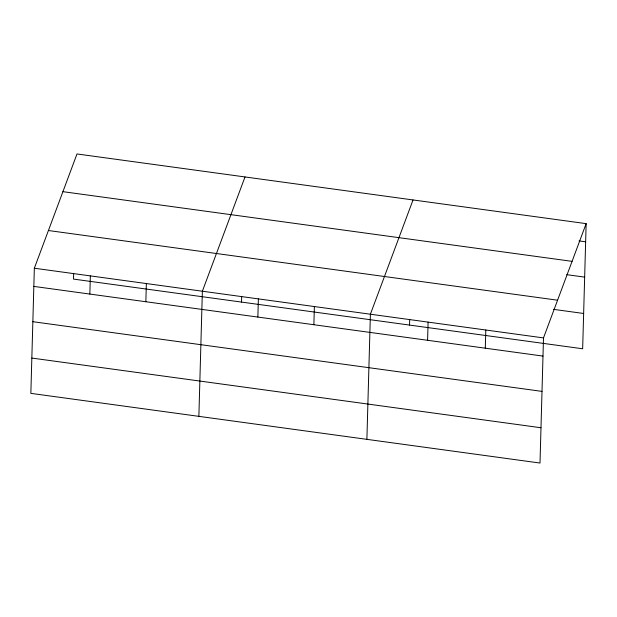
<?xml version="1.0" encoding="UTF-8"?>
<svg xmlns="http://www.w3.org/2000/svg" width="617" height="617" viewBox="0 0 617 617"><rect width="100%" height="100%" fill="white"/><g stroke="black" fill="none" stroke-linecap="round" stroke-linejoin="round"><path stroke-width="0.93" d="M34.344 268.225L30.85 393.361L540.006 463.043L543.5 337.908L586.15 223.639L76.994 153.957L34.344 268.225L543.5 337.908M73.654 273.362L73.5 279.092L582.656 348.775L586.15 223.639M89.843 294.07L90.352 275.892M145.851 301.736L146.36 283.558M198.875 416.352L202.368 291.224L245.011 176.956M241.517 302.083L241.679 296.361M257.867 317.061L258.376 298.89M313.876 324.727L314.385 306.549M366.891 439.35L370.393 314.215L413.035 199.947M409.541 325.082L409.703 319.359M427.589 340.291L428.09 322.113M485.294 348.189L485.795 330.01M579.024 240.915L585.641 241.818M62.919 191.663L572.075 261.353M566.684 274.658L584.654 277.118M48.419 230.519L557.575 300.201M553.372 309.333L583.643 313.482M33.835 286.404L542.999 356.086M32.855 321.696L542.011 391.386M31.837 358.061L540.993 427.751"/></g></svg>
